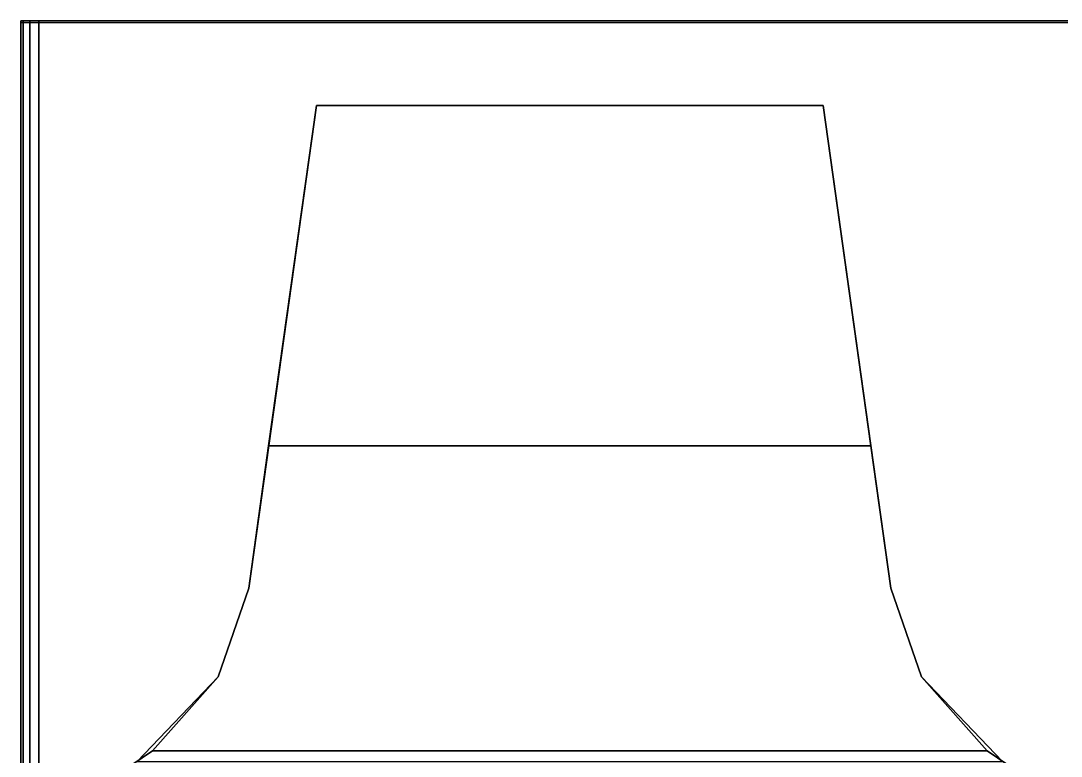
# Model space of a CAD drawing. Header units: inches. Extents: x 11.8 to 54.3, y 10.8 to 35.6.
# Drawn here: x 24.3674 to 24.7045, y 32.7195 to 32.9579 of the extents above; entities that cross this region are included whole.
import ezdxf

# ---------------------------------------------------------------- set-up
doc = ezdxf.new("R2010")
doc.units = ezdxf.units.IN
doc.header["$MEASUREMENT"] = 0
doc.layers.add('02', color=2, linetype='Continuous')

msp = doc.modelspace()

# ---------------------------------------------------------------- linework, layer by layer
at = {"layer": '02'}
for p, q in [((24.36749, 32.95718), (24.36749, 32.57645)), ((24.71921, 32.95718), (24.36749, 32.95718))]:
    msp.add_line(p, q, dxfattribs=at)
for points, invisible_edges in [([(24.36822, 32.95788, 0.1671), (24.36744, 32.58528, 0.16468), (24.36822, 32.58528, 0.1671)], 1), ([(24.36822, 32.95788, 0.1671), (24.36744, 32.95788, 0.16468), (24.36744, 32.58528, 0.16468)], 12), ([(24.36822, 32.95788, 0.00761), (24.37036, 32.95788, 0.00584), (24.36744, 32.95788, 0.01003)], 2), ([(24.36822, 32.95788, 0.00761), (24.36822, 32.58528, 0.00761), (24.36744, 32.58528, 0.01003)], 12), ([(24.36744, 32.58528, 0.01003), (24.36744, 32.95788, 0.01003), (24.36822, 32.95788, 0.00761)], 12), ([(24.36744, 32.95788, 0.16468), (24.36744, 32.95788, 0.01003), (24.36822, 32.95788, 0.1671)], 2), ([(24.36744, 32.95788, 0.16468), (24.36744, 32.58528, 0.16468), (24.36744, 32.95788, 0.01003)], 2), ([(24.36744, 32.58528, 0.16468), (24.36744, 32.58528, 0.01003), (24.36744, 32.95788, 0.01003)], 12), ([(24.37036, 32.95788, 0.16887), (24.36822, 32.95788, 0.1671), (24.37327, 32.95788, 0.16952)], 2), ([(24.36822, 32.95788, 0.1671), (24.36822, 32.58528, 0.1671), (24.37036, 32.58528, 0.16887)], 12), ([(24.37036, 32.58528, 0.16887), (24.37036, 32.95788, 0.16887), (24.36822, 32.95788, 0.1671)], 12), ([(24.37036, 32.95788, 0.00584), (24.37036, 32.58528, 0.00584), (24.36822, 32.95788, 0.00761)], 2), ([(24.37036, 32.58528, 0.00584), (24.36822, 32.58528, 0.00761), (24.36822, 32.95788, 0.00761)], 12), ([(24.37327, 32.95788, 0.16952), (24.37036, 32.95788, 0.16887), (24.37036, 32.58528, 0.16887)], 12), ([(24.37036, 32.58528, 0.16887), (24.37327, 32.58528, 0.16952), (24.37327, 32.95788, 0.16952)], 12), ([(24.37327, 32.95788, 0.00519), (24.37036, 32.58528, 0.00584), (24.37036, 32.95788, 0.00584)], 1), ([(24.37327, 32.95788, 0.00519), (24.37327, 32.58528, 0.00519), (24.37036, 32.58528, 0.00584)], 12), ([(24.37327, 32.95788, 0.00519), (24.71153, 32.95788, 0.00519), (24.37036, 32.95788, 0.00584)], 2), ([(24.71153, 32.58528, 0.16952), (24.37327, 32.95788, 0.16952), (24.71153, 32.95788, 0.16952)], 1), ([(24.71153, 32.58528, 0.16952), (24.37327, 32.58528, 0.16952), (24.37327, 32.95788, 0.16952)], 12), ([(24.71153, 32.95788, 0.16952), (24.37327, 32.95788, 0.16952), (24.71444, 32.95788, 0.16887)], 2), ([(24.37327, 32.95788, 0.00519), (24.37327, 32.58528, 0.00519), (24.71153, 32.58528, 0.00519)], 12), ([(24.71153, 32.58528, 0.00519), (24.71153, 32.95788, 0.00519), (24.37327, 32.95788, 0.00519)], 12), ([(24.65926, 32.74518, 0.25092), (24.4413, 32.77397, 0.26181), (24.46322, 32.9304, 0.32097)], 13), ([(24.4413, 32.77397, 0.26181), (24.44775, 32.82004, 0.46587), (24.46322, 32.9304, 0.32097)], 3), ([(24.64289, 32.82004, 0.46587), (24.62742, 32.9304, 0.45443), (24.44775, 32.82004, 0.46587)], 2), ([(24.44775, 32.82004, 0.46587), (24.62742, 32.9304, 0.45443), (24.46322, 32.9304, 0.45443)], 1), ([(24.46322, 32.9304, 0.32097), (24.44775, 32.82004, 0.46587), (24.46322, 32.9304, 0.45443)], 1), ([(24.65926, 32.74518, 0.25092), (24.46322, 32.9304, 0.32097), (24.64935, 32.77397, 0.26181)], 3), ([(24.64935, 32.77397, 0.26181), (24.46322, 32.9304, 0.32097), (24.62742, 32.9304, 0.32097)], 1), ([(24.62742, 32.9304, 0.45443), (24.62742, 32.9304, 0.32097), (24.46322, 32.9304, 0.32097)], 12), ([(24.46322, 32.9304, 0.32097), (24.46322, 32.9304, 0.45443), (24.62742, 32.9304, 0.45443)], 12), ([(24.64935, 32.77397, 0.26181), (24.62742, 32.9304, 0.45443), (24.64289, 32.82004, 0.46587)], 13), ([(24.62742, 32.9304, 0.45443), (24.64935, 32.77397, 0.26181), (24.62742, 32.9304, 0.32097)], 1), ([(24.43139, 32.74518, 0.50872), (24.64935, 32.77397, 0.49224), (24.64289, 32.82004, 0.46587)], 13), ([(24.43139, 32.74518, 0.50872), (24.64289, 32.82004, 0.46587), (24.4413, 32.77397, 0.49224)], 3), ([(24.4413, 32.77397, 0.49224), (24.64289, 32.82004, 0.46587), (24.44775, 32.82004, 0.46587)], 1), ([(24.44775, 32.82004, 0.46587), (24.4413, 32.77397, 0.26181), (24.4413, 32.77397, 0.49224)], 1), ([(24.64935, 32.77397, 0.26181), (24.64289, 32.82004, 0.46587), (24.64935, 32.77397, 0.49224)], 1), ([(24.43139, 32.74518, 0.50872), (24.65926, 32.74518, 0.50872), (24.64935, 32.77397, 0.49224)], 13), ([(24.4413, 32.77397, 0.26181), (24.68053, 32.72122, 0.24186), (24.43139, 32.74518, 0.25092)], 3), ([(24.43139, 32.74518, 0.50872), (24.4413, 32.77397, 0.49224), (24.4413, 32.77397, 0.26181)], 12), ([(24.43139, 32.74518, 0.50872), (24.4413, 32.77397, 0.26181), (24.43139, 32.74518, 0.25092)], 1), ([(24.4413, 32.77397, 0.26181), (24.65926, 32.74518, 0.25092), (24.68053, 32.72122, 0.24186)], 13), ([(24.65926, 32.74518, 0.25092), (24.64935, 32.77397, 0.49224), (24.65926, 32.74518, 0.50872)], 1), ([(24.64935, 32.77397, 0.49224), (24.65926, 32.74518, 0.25092), (24.64935, 32.77397, 0.26181)], 1), ([(24.65926, 32.74518, 0.50872), (24.43139, 32.74518, 0.50872), (24.40509, 32.71775, 0.52442)], 13), ([(24.65926, 32.74518, 0.50872), (24.40509, 32.71775, 0.52442), (24.68555, 32.71775, 0.52442)], 1), ([(24.41012, 32.72122, 0.24186), (24.40509, 32.71775, 0.52442), (24.43139, 32.74518, 0.50872)], 13), ([(24.43139, 32.74518, 0.25092), (24.68053, 32.72122, 0.24186), (24.41012, 32.72122, 0.24186)], 1), ([(24.41012, 32.72122, 0.24186), (24.43139, 32.74518, 0.50872), (24.43139, 32.74518, 0.25092)], 1), ([(24.68555, 32.71775, 0.52442), (24.68053, 32.72122, 0.24186), (24.65926, 32.74518, 0.50872)], 3), ([(24.65926, 32.74518, 0.50872), (24.68053, 32.72122, 0.24186), (24.65926, 32.74518, 0.25092)], 1), ([(24.68723, 32.71671, 0.22442), (24.40342, 32.71671, 0.22442), (24.41012, 32.72122, 0.24186)], 12), ([(24.40342, 32.71671, 0.22442), (24.40509, 32.71775, 0.52442), (24.41012, 32.72122, 0.24186)], 3), ([(24.68723, 32.71671, 0.22442), (24.41012, 32.72122, 0.24186), (24.68053, 32.72122, 0.24186)], 1), ([(24.68053, 32.72122, 0.24186), (24.68844, 32.716, 0.22442), (24.68723, 32.71671, 0.22442)], 1)]:
    msp.add_3dface(points, dxfattribs=dict(at, invisible_edges=invisible_edges))

doc.saveas('drawing.dxf')
